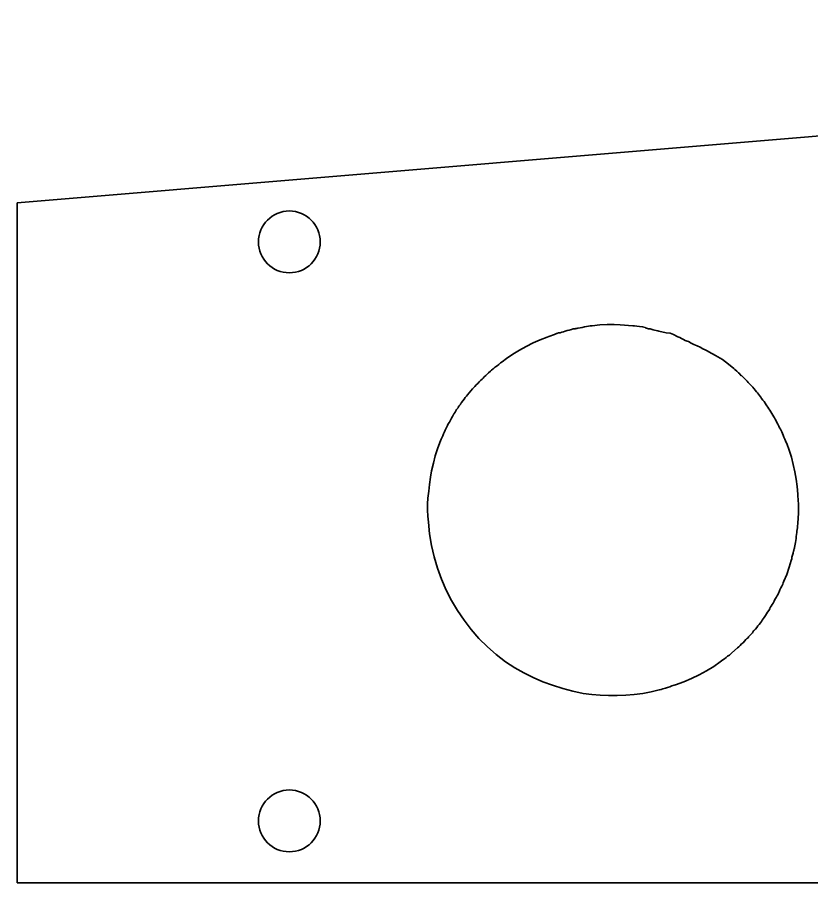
# Model space of a CAD drawing. Header units: centimetres. Extents: x 16 to 194, y -201 to 17.
# Drawn here: x 19.1 to 25.53, y -37.09 to -30.09 of the extents above; entities that cross this region are included whole.
import ezdxf

# ---------------------------------------------------------------- set-up
doc = ezdxf.new("R2010")
doc.units = ezdxf.units.CM
doc.header["$MEASUREMENT"] = 0
doc.layers.add('Layer 1', color=7, linetype='Continuous')

msp = doc.modelspace()

# ---------------------------------------------------------------- linework, layer by layer
at = {"layer": 'Layer 1', "lineweight": 35}
for points in [[(19.10378, -31.59366), (19.10378, -31.59366), (37.10378, -30.09366), (37.10378, -30.09366)], [(19.10378, -37.09367), (19.10378, -37.09367), (19.10378, -31.59366), (19.10378, -31.59366)], [(37.10378, -37.09367), (37.10378, -37.09367), (19.10378, -37.09367), (19.10378, -37.09367)]]:
    msp.add_open_spline(points, degree=3, dxfattribs=at)
for points in [[(21.55409, -31.91027), (21.55409, -31.77219), (21.44215, -31.66027), (21.30406, -31.66027), (21.16597, -31.66026), (21.05403, -31.77219), (21.05403, -31.91026), (21.05403, -32.04834), (21.16597, -32.16026), (21.30406, -32.16026), (21.44215, -32.16027), (21.55409, -32.04834), (21.55409, -31.91027)], [(21.55409, -36.59367), (21.55409, -36.45559), (21.44215, -36.34367), (21.30406, -36.34367), (21.16597, -36.34366), (21.05403, -36.45559), (21.05403, -36.59366), (21.05403, -36.73174), (21.16597, -36.84366), (21.30406, -36.84366), (21.44215, -36.84367), (21.55409, -36.73174), (21.55409, -36.59367)]]:
    msp.add_open_spline(points, degree=3, knots=[0, 0, 0, 0, 0.25, 0.25, 0.25, 0.5, 0.5, 0.5, 0.75, 0.75, 0.75, 1, 1, 1, 1], dxfattribs=at)
at = {"layer": 'Layer 1', "color": 250, "lineweight": 35}
msp.add_open_spline([(23.68036, -35.56222), (23.68036, -35.56222), (23.75042, -35.57222), (23.75042, -35.57222), (23.75042, -35.57222), (23.81797, -35.57722), (23.81797, -35.57722), (23.81797, -35.57722), (23.88554, -35.57972), (23.88554, -35.57972), (23.88554, -35.57972), (23.9556, -35.57972), (23.9556, -35.57972), (23.9556, -35.57972), (24.02565, -35.57722), (24.02565, -35.57722), (24.02565, -35.57722), (24.0932, -35.57222), (24.0932, -35.57222), (24.0932, -35.57222), (24.16327, -35.56222), (24.16327, -35.56222), (24.16327, -35.56222), (24.23083, -35.54973), (24.23083, -35.54973), (24.23083, -35.54973), (24.29587, -35.53472), (24.29587, -35.53472), (24.29587, -35.53472), (24.31089, -35.52973), (24.31089, -35.52973), (24.31089, -35.52973), (24.3259, -35.52472), (24.3259, -35.52472), (24.3259, -35.52472), (24.34592, -35.51972), (24.34592, -35.51972), (24.34592, -35.51972), (24.36343, -35.51472), (24.36343, -35.51472), (24.36343, -35.51472), (24.38094, -35.50972), (24.38094, -35.50972), (24.38094, -35.50972), (24.39846, -35.50222), (24.39846, -35.50222), (24.39846, -35.50222), (24.41597, -35.49722), (24.41597, -35.49722), (24.41597, -35.49722), (24.42848, -35.49222), (24.42848, -35.49222), (24.42848, -35.49222), (24.49355, -35.46972), (24.49355, -35.46972), (24.49355, -35.46972), (24.5561, -35.44222), (24.5561, -35.44222), (24.5561, -35.44222), (24.61864, -35.41222), (24.61864, -35.41222), (24.61864, -35.41222), (24.67869, -35.37972), (24.67869, -35.37972), (24.67869, -35.37972), (24.73624, -35.34472), (24.73624, -35.34472), (24.73624, -35.34472), (24.78879, -35.30722), (24.78879, -35.30722), (24.78879, -35.30722), (24.7988, -35.29972), (24.7988, -35.29972), (24.7988, -35.29972), (24.81131, -35.29223), (24.81131, -35.29223), (24.81131, -35.29223), (24.82382, -35.28222), (24.82382, -35.28222), (24.82382, -35.28222), (24.83634, -35.27223), (24.83634, -35.27223), (24.83634, -35.27223), (24.84885, -35.26222), (24.84885, -35.26222), (24.84885, -35.26222), (24.86386, -35.25223), (24.86386, -35.25223), (24.86386, -35.25223), (24.87387, -35.24222), (24.87387, -35.24222), (24.87387, -35.24222), (24.88388, -35.23472), (24.88388, -35.23472), (24.88388, -35.23472), (24.9289, -35.19472), (24.9289, -35.19472), (24.9289, -35.19472), (24.93891, -35.18472), (24.93891, -35.18472), (24.93891, -35.18472), (24.94892, -35.17472), (24.94892, -35.17472), (24.94892, -35.17472), (24.96143, -35.16222), (24.96143, -35.16222), (24.96143, -35.16222), (24.97394, -35.15222), (24.97394, -35.15222), (24.97394, -35.15222), (24.98645, -35.13972), (24.98645, -35.13972), (24.98645, -35.13972), (24.99646, -35.12722), (24.99646, -35.12722), (24.99646, -35.12722), (24.99896, -35.12472), (24.99896, -35.12472), (24.99896, -35.12472), (25.00146, -35.12222), (25.00146, -35.12222), (25.00146, -35.12222), (25.00397, -35.11972), (25.00397, -35.11972), (25.00397, -35.11972), (25.00647, -35.11722), (25.00647, -35.11722), (25.00647, -35.11722), (25.00897, -35.11472), (25.00897, -35.11472), (25.00897, -35.11472), (25.01397, -35.11222), (25.01397, -35.11222), (25.01397, -35.11222), (25.01648, -35.10722), (25.01648, -35.10722), (25.01648, -35.10722), (25.01648, -35.10472), (25.01648, -35.10472), (25.01648, -35.10472), (25.02899, -35.09472), (25.02899, -35.09472), (25.02899, -35.09472), (25.03149, -35.09222), (25.03149, -35.09222), (25.03149, -35.09222), (25.0465, -35.07473), (25.0465, -35.07473), (25.0465, -35.07473), (25.049, -35.07222), (25.049, -35.07222), (25.049, -35.07222), (25.05151, -35.06722), (25.05151, -35.06722), (25.05151, -35.06722), (25.05401, -35.06472), (25.05401, -35.06472), (25.05401, -35.06472), (25.05651, -35.06222), (25.05651, -35.06222), (25.05651, -35.06222), (25.05901, -35.05722), (25.05901, -35.05722), (25.05901, -35.05722), (25.06151, -35.05473), (25.06151, -35.05473), (25.06151, -35.05473), (25.06402, -35.05222), (25.06402, -35.05222), (25.06402, -35.05222), (25.06652, -35.04972), (25.06652, -35.04972), (25.06652, -35.04972), (25.07402, -35.04222), (25.07402, -35.04222), (25.07402, -35.04222), (25.08403, -35.02972), (25.08403, -35.02972), (25.08403, -35.02972), (25.09404, -35.01722), (25.09404, -35.01722), (25.09404, -35.01722), (25.10405, -35.00472), (25.10405, -35.00472), (25.10405, -35.00472), (25.11407, -34.99222), (25.11407, -34.99222), (25.11407, -34.99222), (25.12157, -34.97972), (25.12157, -34.97972), (25.12157, -34.97972), (25.12908, -34.96972), (25.12908, -34.96972), (25.12908, -34.96972), (25.13659, -34.95972), (25.13659, -34.95972), (25.13659, -34.95972), (25.14409, -34.94722), (25.14409, -34.94722), (25.14409, -34.94722), (25.1541, -34.93222), (25.1541, -34.93222), (25.1541, -34.93222), (25.16411, -34.91972), (25.16411, -34.91972), (25.16411, -34.91972), (25.17162, -34.90472), (25.17162, -34.90472), (25.17162, -34.90472), (25.18162, -34.89222), (25.18162, -34.89222), (25.18162, -34.89222), (25.18913, -34.87972), (25.18913, -34.87972), (25.18913, -34.87972), (25.19413, -34.86722), (25.19413, -34.86722), (25.19413, -34.86722), (25.20164, -34.85722), (25.20164, -34.85722), (25.20164, -34.85722), (25.20915, -34.84472), (25.20915, -34.84472), (25.20915, -34.84472), (25.21665, -34.83222), (25.21665, -34.83222), (25.21665, -34.83222), (25.22416, -34.81722), (25.22416, -34.81722), (25.22416, -34.81722), (25.23167, -34.80222), (25.23167, -34.80222), (25.23167, -34.80222), (25.24167, -34.78722), (25.24167, -34.78722), (25.24167, -34.78722), (25.24667, -34.77472), (25.24667, -34.77472), (25.24667, -34.77472), (25.25417, -34.76472), (25.25417, -34.76472), (25.25417, -34.76472), (25.25918, -34.75222), (25.25918, -34.75222), (25.25918, -34.75222), (25.26669, -34.73972), (25.26669, -34.73972), (25.26669, -34.73972), (25.27169, -34.72472), (25.27169, -34.72472), (25.27169, -34.72472), (25.2792, -34.70972), (25.2792, -34.70972), (25.2792, -34.70972), (25.2867, -34.69472), (25.2867, -34.69472), (25.2867, -34.69472), (25.29421, -34.67972), (25.29421, -34.67972), (25.29421, -34.67972), (25.29921, -34.66722), (25.29921, -34.66722), (25.29921, -34.66722), (25.30422, -34.65472), (25.30422, -34.65472), (25.30422, -34.65472), (25.32674, -34.59972), (25.32674, -34.59972), (25.32674, -34.59972), (25.34675, -34.54222), (25.34675, -34.54222), (25.34675, -34.54222), (25.36177, -34.48722), (25.36177, -34.48722), (25.36177, -34.48722), (25.36677, -34.47472), (25.36677, -34.47472), (25.36677, -34.47472), (25.36927, -34.45972), (25.36927, -34.45972), (25.36927, -34.45972), (25.37428, -34.44472), (25.37428, -34.44472), (25.37428, -34.44472), (25.37928, -34.42722), (25.37928, -34.42722), (25.37928, -34.42722), (25.38178, -34.40972), (25.38178, -34.40972), (25.38178, -34.40972), (25.38428, -34.40722), (25.38428, -34.40722), (25.38428, -34.40722), (25.38428, -34.40472), (25.38428, -34.40472), (25.38428, -34.40472), (25.38428, -34.39973), (25.38428, -34.39973), (25.38428, -34.39973), (25.38679, -34.39472), (25.38679, -34.39472), (25.38679, -34.39472), (25.38679, -34.39222), (25.38679, -34.39222), (25.38679, -34.39222), (25.38929, -34.38722), (25.38929, -34.38722), (25.38929, -34.38722), (25.38929, -34.38472), (25.38929, -34.38472), (25.38929, -34.38472), (25.38929, -34.37973), (25.38929, -34.37973), (25.38929, -34.37973), (25.38929, -34.37722), (25.38929, -34.37722), (25.38929, -34.37722), (25.39179, -34.37472), (25.39179, -34.37472), (25.39179, -34.37472), (25.39179, -34.37222), (25.39179, -34.37222), (25.39179, -34.37222), (25.39179, -34.36722), (25.39179, -34.36722), (25.39179, -34.36722), (25.39179, -34.36472), (25.39179, -34.36472), (25.39179, -34.36472), (25.39429, -34.35973), (25.39429, -34.35973), (25.39429, -34.35973), (25.39429, -34.35722), (25.39429, -34.35722), (25.39429, -34.35722), (25.39429, -34.35472), (25.39429, -34.35472), (25.39429, -34.35472), (25.39679, -34.34222), (25.39679, -34.34222), (25.39679, -34.34222), (25.3993, -34.32472), (25.3993, -34.32472), (25.3993, -34.32472), (25.4018, -34.30972), (25.4018, -34.30972), (25.4018, -34.30972), (25.4043, -34.29222), (25.4043, -34.29222), (25.4043, -34.29222), (25.4068, -34.27722), (25.4068, -34.27722), (25.4068, -34.27722), (25.4093, -34.26222), (25.4093, -34.26222), (25.4093, -34.26222), (25.4093, -34.24972), (25.4093, -34.24972), (25.4093, -34.24972), (25.41181, -34.23722), (25.41181, -34.23722), (25.41181, -34.23722), (25.41431, -34.22222), (25.41431, -34.22222), (25.41431, -34.22222), (25.41431, -34.20722), (25.41431, -34.20722), (25.41431, -34.20722), (25.41681, -34.18972), (25.41681, -34.18972), (25.41681, -34.18972), (25.41681, -34.17222), (25.41681, -34.17222), (25.41681, -34.17222), (25.41931, -34.15722), (25.41931, -34.15722), (25.41931, -34.15722), (25.41931, -34.14222), (25.41931, -34.14222), (25.41931, -34.14222), (25.41931, -34.12972), (25.41931, -34.12972), (25.41931, -34.12972), (25.41931, -34.12722), (25.41931, -34.12722), (25.41931, -34.12722), (25.42182, -34.12472), (25.42182, -34.12472), (25.42182, -34.12472), (25.42182, -34.11972), (25.42182, -34.11972), (25.42182, -34.11972), (25.42182, -34.11722), (25.42182, -34.11722), (25.42182, -34.11722), (25.42182, -34.11222), (25.42182, -34.11222), (25.42182, -34.11222), (25.42182, -34.10972), (25.42182, -34.10972), (25.42182, -34.10972), (25.42182, -34.10722), (25.42182, -34.10722), (25.42182, -34.10722), (25.42182, -34.10223), (25.42182, -34.10223), (25.42182, -34.10223), (25.42182, -34.08722), (25.42182, -34.08722), (25.42182, -34.08722), (25.42182, -34.06972), (25.42182, -34.06972), (25.42182, -34.06972), (25.42182, -34.05472), (25.42182, -34.05472), (25.42182, -34.05472), (25.42182, -34.03722), (25.42182, -34.03722), (25.42182, -34.03722), (25.42182, -34.02223), (25.42182, -34.02223), (25.42182, -34.02223), (25.41931, -34.00972), (25.41931, -34.00972), (25.41931, -34.00972), (25.41681, -33.94972), (25.41681, -33.94972), (25.41681, -33.94972), (25.41181, -33.88972), (25.41181, -33.88972), (25.41181, -33.88972), (25.4043, -33.82972), (25.4043, -33.82972), (25.4043, -33.82972), (25.39179, -33.76972), (25.39179, -33.76972), (25.39179, -33.76972), (25.37928, -33.70972), (25.37928, -33.70972), (25.37928, -33.70972), (25.36427, -33.65222), (25.36427, -33.65222), (25.36427, -33.65222), (25.34675, -33.59472), (25.34675, -33.59472), (25.34675, -33.59472), (25.32674, -33.54222), (25.32674, -33.54222), (25.32674, -33.54222), (25.32173, -33.53222), (25.32173, -33.53222), (25.32173, -33.53222), (25.31673, -33.51972), (25.31673, -33.51972), (25.31673, -33.51972), (25.31172, -33.50472), (25.31172, -33.50472), (25.31172, -33.50472), (25.30422, -33.48972), (25.30422, -33.48972), (25.30422, -33.48972), (25.29921, -33.47472), (25.29921, -33.47472), (25.29921, -33.47472), (25.29171, -33.45972), (25.29171, -33.45972), (25.29171, -33.45972), (25.2867, -33.44723), (25.2867, -33.44723), (25.2867, -33.44723), (25.2817, -33.43722), (25.2817, -33.43722), (25.2817, -33.43722), (25.27669, -33.42472), (25.27669, -33.42472), (25.27669, -33.42472), (25.26919, -33.41472), (25.26919, -33.41472), (25.26919, -33.41472), (25.26168, -33.39972), (25.26168, -33.39972), (25.26168, -33.39972), (25.25417, -33.38472), (25.25417, -33.38472), (25.25417, -33.38472), (25.24667, -33.37222), (25.24667, -33.37222), (25.24667, -33.37222), (25.24167, -33.35722), (25.24167, -33.35722), (25.24167, -33.35722), (25.23417, -33.34472), (25.23417, -33.34472), (25.23417, -33.34472), (25.22916, -33.33472), (25.22916, -33.33472), (25.22916, -33.33472), (25.22166, -33.32472), (25.22166, -33.32472), (25.22166, -33.32472), (25.21415, -33.31222), (25.21415, -33.31222), (25.21415, -33.31222), (25.20665, -33.29972), (25.20665, -33.29972), (25.20665, -33.29972), (25.19914, -33.28472), (25.19914, -33.28472), (25.19914, -33.28472), (25.18913, -33.27222), (25.18913, -33.27222), (25.18913, -33.27222), (25.18162, -33.25972), (25.18162, -33.25972), (25.18162, -33.25972), (25.17412, -33.24722), (25.17412, -33.24722), (25.17412, -33.24722), (25.16661, -33.23722), (25.16661, -33.23722), (25.16661, -33.23722), (25.16161, -33.22722), (25.16161, -33.22722), (25.16161, -33.22722), (25.1516, -33.21472), (25.1516, -33.21472), (25.1516, -33.21472), (25.14409, -33.20222), (25.14409, -33.20222), (25.14409, -33.20222), (25.13408, -33.18972), (25.13408, -33.18972), (25.13408, -33.18972), (25.12408, -33.17722), (25.12408, -33.17722), (25.12408, -33.17722), (25.11657, -33.16722), (25.11657, -33.16722), (25.11657, -33.16722), (25.11407, -33.16472), (25.11407, -33.16472), (25.11407, -33.16472), (25.10655, -33.15222), (25.10655, -33.15222), (25.10655, -33.15222), (25.09905, -33.14222), (25.09905, -33.14222), (25.09905, -33.14222), (25.09154, -33.13222), (25.09154, -33.13222), (25.09154, -33.13222), (25.08153, -33.12222), (25.08153, -33.12222), (25.08153, -33.12222), (25.07152, -33.10972), (25.07152, -33.10972), (25.07152, -33.10972), (25.06402, -33.09972), (25.06402, -33.09972), (25.06402, -33.09972), (25.06151, -33.09722), (25.06151, -33.09722), (25.06151, -33.09722), (25.05151, -33.08472), (25.05151, -33.08472), (25.05151, -33.08472), (25.0415, -33.07472), (25.0415, -33.07472), (25.0415, -33.07472), (25.03149, -33.06472), (25.03149, -33.06472), (25.03149, -33.06472), (25.02398, -33.05472), (25.02398, -33.05472), (25.02398, -33.05472), (25.01397, -33.04722), (25.01397, -33.04722), (25.01397, -33.04722), (25.00647, -33.03722), (25.00647, -33.03722), (25.00647, -33.03722), (24.99396, -33.02472), (24.99396, -33.02472), (24.99396, -33.02472), (24.98395, -33.01472), (24.98395, -33.01472), (24.98395, -33.01472), (24.97144, -33.00222), (24.97144, -33.00222), (24.97144, -33.00222), (24.96894, -32.99972), (24.96894, -32.99972), (24.96894, -32.99972), (24.96643, -32.99722), (24.96643, -32.99722), (24.96643, -32.99722), (24.96393, -32.99472), (24.96393, -32.99472), (24.96393, -32.99472), (24.96143, -32.99222), (24.96143, -32.99222), (24.96143, -32.99222), (24.95893, -32.98972), (24.95893, -32.98972), (24.95893, -32.98972), (24.95392, -32.98722), (24.95392, -32.98722), (24.95392, -32.98722), (24.95142, -32.98472), (24.95142, -32.98472), (24.95142, -32.98472), (24.94892, -32.98222), (24.94892, -32.98222), (24.94892, -32.98222), (24.94141, -32.97222), (24.94141, -32.97222), (24.94141, -32.97222), (24.93891, -32.97222), (24.93891, -32.97222), (24.93891, -32.97222), (24.93891, -32.96972), (24.93891, -32.96972), (24.93891, -32.96972), (24.93641, -32.96972), (24.93641, -32.96972), (24.93641, -32.96972), (24.93391, -32.96722), (24.93391, -32.96722), (24.93391, -32.96722), (24.9314, -32.96472), (24.9314, -32.96472), (24.9314, -32.96472), (24.9289, -32.96222), (24.9289, -32.96222), (24.9289, -32.96222), (24.9264, -32.95972), (24.9264, -32.95972), (24.9264, -32.95972), (24.92391, -32.95722), (24.92391, -32.95722), (24.92391, -32.95722), (24.90639, -32.94222), (24.90639, -32.94222), (24.90639, -32.94222), (24.89889, -32.93472), (24.89889, -32.93472), (24.89889, -32.93472), (24.85635, -32.89972), (24.85635, -32.89972), (24.85635, -32.89972), (24.80631, -32.86222), (24.80631, -32.86222), (24.80631, -32.86222), (24.75125, -32.82972), (24.75125, -32.82972), (24.75125, -32.82972), (24.69621, -32.79972), (24.69621, -32.79972), (24.69621, -32.79972), (24.6837, -32.79222), (24.6837, -32.79222), (24.6837, -32.79222), (24.66618, -32.78472), (24.66618, -32.78472), (24.66618, -32.78472), (24.64867, -32.77472), (24.64867, -32.77472), (24.64867, -32.77472), (24.62615, -32.76222), (24.62615, -32.76222), (24.62615, -32.76222), (24.60114, -32.75222), (24.60114, -32.75222), (24.60114, -32.75222), (24.57612, -32.73972), (24.57612, -32.73972), (24.57612, -32.73972), (24.5536, -32.72972), (24.5536, -32.72972), (24.5536, -32.72972), (24.53108, -32.71722), (24.53108, -32.71722), (24.53108, -32.71722), (24.52107, -32.71222), (24.52107, -32.71222), (24.52107, -32.71222), (24.50606, -32.70722), (24.50606, -32.70722), (24.50606, -32.70722), (24.49105, -32.69972), (24.49105, -32.69972), (24.49105, -32.69972), (24.47603, -32.69222), (24.47603, -32.69222), (24.47603, -32.69222), (24.46101, -32.68472), (24.46101, -32.68472), (24.46101, -32.68472), (24.446, -32.67722), (24.446, -32.67722), (24.446, -32.67722), (24.43099, -32.66972), (24.43099, -32.66972), (24.43099, -32.66972), (24.42098, -32.66472), (24.42098, -32.66472), (24.42098, -32.66472), (24.41097, -32.65972), (24.41097, -32.65972), (24.41097, -32.65972), (24.38345, -32.64972), (24.38345, -32.64972), (24.38345, -32.64972), (24.35092, -32.64472), (24.35092, -32.64472), (24.35092, -32.64472), (24.29337, -32.63222), (24.29337, -32.63222), (24.29337, -32.63222), (24.28337, -32.62972), (24.28337, -32.62972), (24.28337, -32.62972), (24.27086, -32.62722), (24.27086, -32.62722), (24.27086, -32.62722), (24.25835, -32.62472), (24.25835, -32.62472), (24.25835, -32.62472), (24.24584, -32.62222), (24.24584, -32.62222), (24.24584, -32.62222), (24.22332, -32.61472), (24.22332, -32.61472), (24.22332, -32.61472), (24.20831, -32.61222), (24.20831, -32.61222), (24.20831, -32.61222), (24.18329, -32.60472), (24.18329, -32.60472), (24.18329, -32.60472), (24.18079, -32.60222), (24.18079, -32.60222), (24.18079, -32.60222), (24.16077, -32.59722), (24.16077, -32.59722), (24.16077, -32.59722), (24.13574, -32.59472), (24.13574, -32.59472), (24.13574, -32.59472), (24.11572, -32.59222), (24.11572, -32.59222), (24.11572, -32.59222), (24.09571, -32.58972), (24.09571, -32.58972), (24.09571, -32.58972), (24.0832, -32.58972), (24.0832, -32.58972), (24.0832, -32.58972), (23.98061, -32.58222), (23.98061, -32.58222), (23.98061, -32.58222), (23.93058, -32.57972), (23.93058, -32.57972), (23.93058, -32.57972), (23.87553, -32.57972), (23.87553, -32.57972), (23.87553, -32.57972), (23.81547, -32.58222), (23.81547, -32.58222), (23.81547, -32.58222), (23.75292, -32.58972), (23.75292, -32.58972), (23.75292, -32.58972), (23.73791, -32.58972), (23.73791, -32.58972), (23.73791, -32.58972), (23.72289, -32.59222), (23.72289, -32.59222), (23.72289, -32.59222), (23.70788, -32.59472), (23.70788, -32.59472), (23.70788, -32.59472), (23.69037, -32.59722), (23.69037, -32.59722), (23.69037, -32.59722), (23.67285, -32.60222), (23.67285, -32.60222), (23.67285, -32.60222), (23.65534, -32.60472), (23.65534, -32.60472), (23.65534, -32.60472), (23.64033, -32.60722), (23.64033, -32.60722), (23.64033, -32.60722), (23.63783, -32.60722), (23.63783, -32.60722), (23.63783, -32.60722), (23.63533, -32.60722), (23.63533, -32.60722), (23.63533, -32.60722), (23.63283, -32.60972), (23.63283, -32.60972), (23.63283, -32.60972), (23.62782, -32.60972), (23.62782, -32.60972), (23.62782, -32.60972), (23.62532, -32.60972), (23.62532, -32.60972), (23.62532, -32.60972), (23.62032, -32.60972), (23.62032, -32.60972), (23.62032, -32.60972), (23.61782, -32.61222), (23.61782, -32.61222), (23.61782, -32.61222), (23.61531, -32.61222), (23.61531, -32.61222), (23.61531, -32.61222), (23.6003, -32.61472), (23.6003, -32.61472), (23.6003, -32.61472), (23.58529, -32.61972), (23.58529, -32.61972), (23.58529, -32.61972), (23.56777, -32.62472), (23.56777, -32.62472), (23.56777, -32.62472), (23.55026, -32.62722), (23.55026, -32.62722), (23.55026, -32.62722), (23.53525, -32.63222), (23.53525, -32.63222), (23.53525, -32.63222), (23.52023, -32.63722), (23.52023, -32.63722), (23.52023, -32.63722), (23.50771, -32.63972), (23.50771, -32.63972), (23.50771, -32.63972), (23.4952, -32.64472), (23.4952, -32.64472), (23.4952, -32.64472), (23.48019, -32.64722), (23.48019, -32.64722), (23.48019, -32.64722), (23.46768, -32.65222), (23.46768, -32.65222), (23.46768, -32.65222), (23.46518, -32.65222), (23.46518, -32.65222), (23.46518, -32.65222), (23.44766, -32.65972), (23.44766, -32.65972), (23.44766, -32.65972), (23.43265, -32.66472), (23.43265, -32.66472), (23.43265, -32.66472), (23.41764, -32.66972), (23.41764, -32.66972), (23.41764, -32.66972), (23.40263, -32.67472), (23.40263, -32.67472), (23.40263, -32.67472), (23.39012, -32.67972), (23.39012, -32.67972), (23.39012, -32.67972), (23.33257, -32.70222), (23.33257, -32.70222), (23.33257, -32.70222), (23.27503, -32.72722), (23.27503, -32.72722), (23.27503, -32.72722), (23.21997, -32.75722), (23.21997, -32.75722), (23.21997, -32.75722), (23.16493, -32.78722), (23.16493, -32.78722), (23.16493, -32.78722), (23.11238, -32.81972), (23.11238, -32.81972), (23.11238, -32.81972), (23.05984, -32.85472), (23.05984, -32.85472), (23.05984, -32.85472), (23.04983, -32.86222), (23.04983, -32.86222), (23.04983, -32.86222), (23.03732, -32.87222), (23.03732, -32.87222), (23.03732, -32.87222), (23.02481, -32.87972), (23.02481, -32.87972), (23.02481, -32.87972), (23.0123, -32.88972), (23.0123, -32.88972), (23.0123, -32.88972), (22.9973, -32.90222), (22.9973, -32.90222), (22.9973, -32.90222), (22.98479, -32.91222), (22.98479, -32.91222), (22.98479, -32.91222), (22.97228, -32.91972), (22.97228, -32.91972), (22.97228, -32.91972), (22.96977, -32.92222), (22.96977, -32.92222), (22.96977, -32.92222), (22.96727, -32.92472), (22.96727, -32.92472), (22.96727, -32.92472), (22.96477, -32.92722), (22.96477, -32.92722), (22.96477, -32.92722), (22.96226, -32.92972), (22.96226, -32.92972), (22.96226, -32.92972), (22.95976, -32.92972), (22.95976, -32.92972), (22.95976, -32.92972), (22.95725, -32.93222), (22.95725, -32.93222), (22.95725, -32.93222), (22.95475, -32.93472), (22.95475, -32.93472), (22.95475, -32.93472), (22.95225, -32.93722), (22.95225, -32.93722), (22.95225, -32.93722), (22.93974, -32.94722), (22.93974, -32.94722), (22.93974, -32.94722), (22.92973, -32.95722), (22.92973, -32.95722), (22.92973, -32.95722), (22.91472, -32.96972), (22.91472, -32.96972), (22.91472, -32.96972), (22.90221, -32.98222), (22.90221, -32.98222), (22.90221, -32.98222), (22.8922, -32.99222), (22.8922, -32.99222), (22.8922, -32.99222), (22.87969, -33.00222), (22.87969, -33.00222), (22.87969, -33.00222), (22.87218, -33.01222), (22.87218, -33.01222), (22.87218, -33.01222), (22.86217, -33.01972), (22.86217, -33.01972), (22.86217, -33.01972), (22.84966, -33.03222), (22.84966, -33.03222), (22.84966, -33.03222), (22.83965, -33.04222), (22.83965, -33.04222), (22.83965, -33.04222), (22.82714, -33.05472), (22.82714, -33.05472), (22.82714, -33.05472), (22.81463, -33.06722), (22.81463, -33.06722), (22.81463, -33.06722), (22.80463, -33.07972), (22.80463, -33.07972), (22.80463, -33.07972), (22.79462, -33.08972), (22.79462, -33.08972), (22.79462, -33.08972), (22.78461, -33.09972), (22.78461, -33.09972), (22.78461, -33.09972), (22.74459, -33.14722), (22.74459, -33.14722), (22.74459, -33.14722), (22.73707, -33.15722), (22.73707, -33.15722), (22.73707, -33.15722), (22.72706, -33.16972), (22.72706, -33.16972), (22.72706, -33.16972), (22.71705, -33.18222), (22.71705, -33.18222), (22.71705, -33.18222), (22.70704, -33.19722), (22.70704, -33.19722), (22.70704, -33.19722), (22.69704, -33.20972), (22.69704, -33.20972), (22.69704, -33.20972), (22.69454, -33.21472), (22.69454, -33.21472), (22.69454, -33.21472), (22.69203, -33.21722), (22.69203, -33.21722), (22.69203, -33.21722), (22.68954, -33.21972), (22.68954, -33.21972), (22.68954, -33.21972), (22.68703, -33.22472), (22.68703, -33.22472), (22.68703, -33.22472), (22.68454, -33.22722), (22.68454, -33.22722), (22.68454, -33.22722), (22.68202, -33.23222), (22.68202, -33.23222), (22.68202, -33.23222), (22.67953, -33.23472), (22.67953, -33.23472), (22.67953, -33.23472), (22.67702, -33.23722), (22.67702, -33.23722), (22.67702, -33.23722), (22.66952, -33.24722), (22.66952, -33.24722), (22.66952, -33.24722), (22.66952, -33.25222), (22.66952, -33.25222), (22.66952, -33.25222), (22.657, -33.26722), (22.657, -33.26722), (22.657, -33.26722), (22.64449, -33.28722), (22.64449, -33.28722), (22.64449, -33.28722), (22.63699, -33.29972), (22.63699, -33.29972), (22.63699, -33.29972), (22.63448, -33.30222), (22.63448, -33.30222), (22.63448, -33.30222), (22.63448, -33.30472), (22.63448, -33.30472), (22.63448, -33.30472), (22.63198, -33.30723), (22.63198, -33.30723), (22.63198, -33.30723), (22.62948, -33.30972), (22.62948, -33.30972), (22.62948, -33.30972), (22.62948, -33.31222), (22.62948, -33.31222), (22.62948, -33.31222), (22.62698, -33.31722), (22.62698, -33.31722), (22.62698, -33.31722), (22.62447, -33.31972), (22.62447, -33.31972), (22.62447, -33.31972), (22.62447, -33.32222), (22.62447, -33.32222), (22.62447, -33.32222), (22.61447, -33.33722), (22.61447, -33.33722), (22.61447, -33.33722), (22.60696, -33.35222), (22.60696, -33.35222), (22.60696, -33.35222), (22.59945, -33.36723), (22.59945, -33.36723), (22.59945, -33.36723), (22.58945, -33.38222), (22.58945, -33.38222), (22.58945, -33.38222), (22.58444, -33.39472), (22.58444, -33.39472), (22.58444, -33.39472), (22.57694, -33.40723), (22.57694, -33.40723), (22.57694, -33.40723), (22.57193, -33.41722), (22.57193, -33.41722), (22.57193, -33.41722), (22.56442, -33.43222), (22.56442, -33.43222), (22.56442, -33.43222), (22.55942, -33.44723), (22.55942, -33.44723), (22.55942, -33.44723), (22.55191, -33.46222), (22.55191, -33.46222), (22.55191, -33.46222), (22.54441, -33.47972), (22.54441, -33.47972), (22.54441, -33.47972), (22.5369, -33.49472), (22.5369, -33.49472), (22.5369, -33.49472), (22.5319, -33.50722), (22.5319, -33.50722), (22.5319, -33.50722), (22.52689, -33.51972), (22.52689, -33.51972), (22.52689, -33.51972), (22.50437, -33.57722), (22.50437, -33.57722), (22.50437, -33.57722), (22.48436, -33.63972), (22.48436, -33.63972), (22.48436, -33.63972), (22.46935, -33.69972), (22.46935, -33.69972), (22.46935, -33.69972), (22.45433, -33.76222), (22.45433, -33.76222), (22.45433, -33.76222), (22.44683, -33.81472), (22.44683, -33.81472), (22.44683, -33.81472), (22.43683, -33.87222), (22.43683, -33.87222), (22.43683, -33.87222), (22.43182, -33.92722), (22.43182, -33.92722), (22.43182, -33.92722), (22.42431, -33.98223), (22.42431, -33.98223), (22.42431, -33.98223), (22.42182, -34.02972), (22.42182, -34.02972), (22.42182, -34.02972), (22.42182, -34.07972), (22.42182, -34.07972), (22.42182, -34.07972), (22.42431, -34.12972), (22.42431, -34.12972), (22.42431, -34.12972), (22.42931, -34.17722), (22.42931, -34.17722), (22.42931, -34.17722), (22.43683, -34.27222), (22.43683, -34.27222), (22.43683, -34.27222), (22.45433, -34.36722), (22.45433, -34.36722), (22.45433, -34.36722), (22.47435, -34.45722), (22.47435, -34.45722), (22.47435, -34.45722), (22.50187, -34.54972), (22.50187, -34.54972), (22.50187, -34.54972), (22.5344, -34.63723), (22.5344, -34.63723), (22.5344, -34.63723), (22.57193, -34.72722), (22.57193, -34.72722), (22.57193, -34.72722), (22.61447, -34.80972), (22.61447, -34.80972), (22.61447, -34.80972), (22.66452, -34.89222), (22.66452, -34.89222), (22.66452, -34.89222), (22.71705, -34.96972), (22.71705, -34.96972), (22.71705, -34.96972), (22.7746, -35.04472), (22.7746, -35.04472), (22.7746, -35.04472), (22.83715, -35.11722), (22.83715, -35.11722), (22.83715, -35.11722), (22.90721, -35.18472), (22.90721, -35.18472), (22.90721, -35.18472), (22.97728, -35.24722), (22.97728, -35.24722), (22.97728, -35.24722), (23.05233, -35.30722), (23.05233, -35.30722), (23.05233, -35.30722), (23.1274, -35.35472), (23.1274, -35.35472), (23.1274, -35.35472), (23.19996, -35.39722), (23.19996, -35.39722), (23.19996, -35.39722), (23.27503, -35.43472), (23.27503, -35.43472), (23.27503, -35.43472), (23.35509, -35.46972), (23.35509, -35.46972), (23.35509, -35.46972), (23.43265, -35.49722), (23.43265, -35.49722), (23.43265, -35.49722), (23.51522, -35.52222), (23.51522, -35.52222), (23.51522, -35.52222), (23.5978, -35.54472), (23.5978, -35.54472), (23.5978, -35.54472), (23.68036, -35.56222), (23.68036, -35.56222)], degree=3, knots=[0, 0, 0, 0, 0.0025063, 0.0025063, 0.0025063, 0.0050125, 0.0050125, 0.0050125, 0.0075188, 0.0075188, 0.0075188, 0.0100251, 0.0100251, 0.0100251, 0.0125313, 0.0125313, 0.0125313, 0.0150376, 0.0150376, 0.0150376, 0.0175439, 0.0175439, 0.0175439, 0.0200501, 0.0200501, 0.0200501, 0.0225564, 0.0225564, 0.0225564, 0.0250627, 0.0250627, 0.0250627, 0.0275689, 0.0275689, 0.0275689, 0.0300752, 0.0300752, 0.0300752, 0.0325815, 0.0325815, 0.0325815, 0.0350877, 0.0350877, 0.0350877, 0.037594, 0.037594, 0.037594, 0.0401003, 0.0401003, 0.0401003, 0.0426065, 0.0426065, 0.0426065, 0.0451128, 0.0451128, 0.0451128, 0.047619, 0.047619, 0.047619, 0.0501253, 0.0501253, 0.0501253, 0.0526316, 0.0526316, 0.0526316, 0.0551378, 0.0551378, 0.0551378, 0.0576441, 0.0576441, 0.0576441, 0.0601504, 0.0601504, 0.0601504, 0.0626566, 0.0626566, 0.0626566, 0.0651629, 0.0651629, 0.0651629, 0.0676692, 0.0676692, 0.0676692, 0.0701754, 0.0701754, 0.0701754, 0.0726817, 0.0726817, 0.0726817, 0.075188, 0.075188, 0.075188, 0.0776942, 0.0776942, 0.0776942, 0.0802005, 0.0802005, 0.0802005, 0.0827068, 0.0827068, 0.0827068, 0.085213, 0.085213, 0.085213, 0.0877193, 0.0877193, 0.0877193, 0.0902256, 0.0902256, 0.0902256, 0.0927318, 0.0927318, 0.0927318, 0.0952381, 0.0952381, 0.0952381, 0.0977444, 0.0977444, 0.0977444, 0.1002506, 0.1002506, 0.1002506, 0.1027569, 0.1027569, 0.1027569, 0.1052632, 0.1052632, 0.1052632, 0.1077694, 0.1077694, 0.1077694, 0.1102757, 0.1102757, 0.1102757, 0.112782, 0.112782, 0.112782, 0.1152882, 0.1152882, 0.1152882, 0.1177945, 0.1177945, 0.1177945, 0.1203008, 0.1203008, 0.1203008, 0.122807, 0.122807, 0.122807, 0.1253133, 0.1253133, 0.1253133, 0.1278195, 0.1278195, 0.1278195, 0.1303258, 0.1303258, 0.1303258, 0.1328321, 0.1328321, 0.1328321, 0.1353383, 0.1353383, 0.1353383, 0.1378446, 0.1378446, 0.1378446, 0.1403509, 0.1403509, 0.1403509, 0.1428571, 0.1428571, 0.1428571, 0.1453634, 0.1453634, 0.1453634, 0.1478697, 0.1478697, 0.1478697, 0.1503759, 0.1503759, 0.1503759, 0.1528822, 0.1528822, 0.1528822, 0.1553885, 0.1553885, 0.1553885, 0.1578947, 0.1578947, 0.1578947, 0.160401, 0.160401, 0.160401, 0.1629073, 0.1629073, 0.1629073, 0.1654135, 0.1654135, 0.1654135, 0.1679198, 0.1679198, 0.1679198, 0.1704261, 0.1704261, 0.1704261, 0.1729323, 0.1729323, 0.1729323, 0.1754386, 0.1754386, 0.1754386, 0.1779449, 0.1779449, 0.1779449, 0.1804511, 0.1804511, 0.1804511, 0.1829574, 0.1829574, 0.1829574, 0.1854637, 0.1854637, 0.1854637, 0.1879699, 0.1879699, 0.1879699, 0.1904762, 0.1904762, 0.1904762, 0.1929825, 0.1929825, 0.1929825, 0.1954887, 0.1954887, 0.1954887, 0.197995, 0.197995, 0.197995, 0.2005013, 0.2005013, 0.2005013, 0.2030075, 0.2030075, 0.2030075, 0.2055138, 0.2055138, 0.2055138, 0.2080201, 0.2080201, 0.2080201, 0.2105263, 0.2105263, 0.2105263, 0.2130326, 0.2130326, 0.2130326, 0.2155388, 0.2155388, 0.2155388, 0.2180451, 0.2180451, 0.2180451, 0.2205514, 0.2205514, 0.2205514, 0.2230576, 0.2230576, 0.2230576, 0.2255639, 0.2255639, 0.2255639, 0.2280702, 0.2280702, 0.2280702, 0.2305764, 0.2305764, 0.2305764, 0.2330827, 0.2330827, 0.2330827, 0.235589, 0.235589, 0.235589, 0.2380952, 0.2380952, 0.2380952, 0.2406015, 0.2406015, 0.2406015, 0.2431078, 0.2431078, 0.2431078, 0.245614, 0.245614, 0.245614, 0.2481203, 0.2481203, 0.2481203, 0.2506266, 0.2506266, 0.2506266, 0.2531328, 0.2531328, 0.2531328, 0.2556391, 0.2556391, 0.2556391, 0.2581454, 0.2581454, 0.2581454, 0.2606516, 0.2606516, 0.2606516, 0.2631579, 0.2631579, 0.2631579, 0.2656642, 0.2656642, 0.2656642, 0.2681704, 0.2681704, 0.2681704, 0.2706767, 0.2706767, 0.2706767, 0.273183, 0.273183, 0.273183, 0.2756892, 0.2756892, 0.2756892, 0.2781955, 0.2781955, 0.2781955, 0.2807018, 0.2807018, 0.2807018, 0.283208, 0.283208, 0.283208, 0.2857143, 0.2857143, 0.2857143, 0.2882206, 0.2882206, 0.2882206, 0.2907268, 0.2907268, 0.2907268, 0.2932331, 0.2932331, 0.2932331, 0.2957393, 0.2957393, 0.2957393, 0.2982456, 0.2982456, 0.2982456, 0.3007519, 0.3007519, 0.3007519, 0.3032581, 0.3032581, 0.3032581, 0.3057644, 0.3057644, 0.3057644, 0.3082707, 0.3082707, 0.3082707, 0.3107769, 0.3107769, 0.3107769, 0.3132832, 0.3132832, 0.3132832, 0.3157895, 0.3157895, 0.3157895, 0.3182957, 0.3182957, 0.3182957, 0.320802, 0.320802, 0.320802, 0.3233083, 0.3233083, 0.3233083, 0.3258145, 0.3258145, 0.3258145, 0.3283208, 0.3283208, 0.3283208, 0.3308271, 0.3308271, 0.3308271, 0.3333333, 0.3333333, 0.3333333, 0.3358396, 0.3358396, 0.3358396, 0.3383459, 0.3383459, 0.3383459, 0.3408521, 0.3408521, 0.3408521, 0.3433584, 0.3433584, 0.3433584, 0.3458647, 0.3458647, 0.3458647, 0.3483709, 0.3483709, 0.3483709, 0.3508772, 0.3508772, 0.3508772, 0.3533835, 0.3533835, 0.3533835, 0.3558897, 0.3558897, 0.3558897, 0.358396, 0.358396, 0.358396, 0.3609023, 0.3609023, 0.3609023, 0.3634085, 0.3634085, 0.3634085, 0.3659148, 0.3659148, 0.3659148, 0.3684211, 0.3684211, 0.3684211, 0.3709273, 0.3709273, 0.3709273, 0.3734336, 0.3734336, 0.3734336, 0.3759398, 0.3759398, 0.3759398, 0.3784461, 0.3784461, 0.3784461, 0.3809524, 0.3809524, 0.3809524, 0.3834586, 0.3834586, 0.3834586, 0.3859649, 0.3859649, 0.3859649, 0.3884712, 0.3884712, 0.3884712, 0.3909774, 0.3909774, 0.3909774, 0.3934837, 0.3934837, 0.3934837, 0.39599, 0.39599, 0.39599, 0.3984962, 0.3984962, 0.3984962, 0.4010025, 0.4010025, 0.4010025, 0.4035088, 0.4035088, 0.4035088, 0.406015, 0.406015, 0.406015, 0.4085213, 0.4085213, 0.4085213, 0.4110276, 0.4110276, 0.4110276, 0.4135338, 0.4135338, 0.4135338, 0.4160401, 0.4160401, 0.4160401, 0.4185464, 0.4185464, 0.4185464, 0.4210526, 0.4210526, 0.4210526, 0.4235589, 0.4235589, 0.4235589, 0.4260652, 0.4260652, 0.4260652, 0.4285714, 0.4285714, 0.4285714, 0.4310777, 0.4310777, 0.4310777, 0.433584, 0.433584, 0.433584, 0.4360902, 0.4360902, 0.4360902, 0.4385965, 0.4385965, 0.4385965, 0.4411028, 0.4411028, 0.4411028, 0.443609, 0.443609, 0.443609, 0.4461153, 0.4461153, 0.4461153, 0.4486216, 0.4486216, 0.4486216, 0.4511278, 0.4511278, 0.4511278, 0.4536341, 0.4536341, 0.4536341, 0.4561404, 0.4561404, 0.4561404, 0.4586466, 0.4586466, 0.4586466, 0.4611529, 0.4611529, 0.4611529, 0.4636591, 0.4636591, 0.4636591, 0.4661654, 0.4661654, 0.4661654, 0.4686717, 0.4686717, 0.4686717, 0.4711779, 0.4711779, 0.4711779, 0.4736842, 0.4736842, 0.4736842, 0.4761905, 0.4761905, 0.4761905, 0.4786967, 0.4786967, 0.4786967, 0.481203, 0.481203, 0.481203, 0.4837093, 0.4837093, 0.4837093, 0.4862155, 0.4862155, 0.4862155, 0.4887218, 0.4887218, 0.4887218, 0.4912281, 0.4912281, 0.4912281, 0.4937343, 0.4937343, 0.4937343, 0.4962406, 0.4962406, 0.4962406, 0.4987469, 0.4987469, 0.4987469, 0.5012531, 0.5012531, 0.5012531, 0.5037594, 0.5037594, 0.5037594, 0.5062657, 0.5062657, 0.5062657, 0.5087719, 0.5087719, 0.5087719, 0.5112782, 0.5112782, 0.5112782, 0.5137845, 0.5137845, 0.5137845, 0.5162907, 0.5162907, 0.5162907, 0.518797, 0.518797, 0.518797, 0.5213033, 0.5213033, 0.5213033, 0.5238095, 0.5238095, 0.5238095, 0.5263158, 0.5263158, 0.5263158, 0.5288221, 0.5288221, 0.5288221, 0.5313283, 0.5313283, 0.5313283, 0.5338346, 0.5338346, 0.5338346, 0.5363409, 0.5363409, 0.5363409, 0.5388471, 0.5388471, 0.5388471, 0.5413534, 0.5413534, 0.5413534, 0.5438596, 0.5438596, 0.5438596, 0.5463659, 0.5463659, 0.5463659, 0.5488722, 0.5488722, 0.5488722, 0.5513784, 0.5513784, 0.5513784, 0.5538847, 0.5538847, 0.5538847, 0.556391, 0.556391, 0.556391, 0.5588972, 0.5588972, 0.5588972, 0.5614035, 0.5614035, 0.5614035, 0.5639098, 0.5639098, 0.5639098, 0.566416, 0.566416, 0.566416, 0.5689223, 0.5689223, 0.5689223, 0.5714286, 0.5714286, 0.5714286, 0.5739348, 0.5739348, 0.5739348, 0.5764411, 0.5764411, 0.5764411, 0.5789474, 0.5789474, 0.5789474, 0.5814536, 0.5814536, 0.5814536, 0.5839599, 0.5839599, 0.5839599, 0.5864662, 0.5864662, 0.5864662, 0.5889724, 0.5889724, 0.5889724, 0.5914787, 0.5914787, 0.5914787, 0.593985, 0.593985, 0.593985, 0.5964912, 0.5964912, 0.5964912, 0.5989975, 0.5989975, 0.5989975, 0.6015038, 0.6015038, 0.6015038, 0.60401, 0.60401, 0.60401, 0.6065163, 0.6065163, 0.6065163, 0.6090226, 0.6090226, 0.6090226, 0.6115288, 0.6115288, 0.6115288, 0.6140351, 0.6140351, 0.6140351, 0.6165414, 0.6165414, 0.6165414, 0.6190476, 0.6190476, 0.6190476, 0.6215539, 0.6215539, 0.6215539, 0.6240602, 0.6240602, 0.6240602, 0.6265664, 0.6265664, 0.6265664, 0.6290727, 0.6290727, 0.6290727, 0.6315789, 0.6315789, 0.6315789, 0.6340852, 0.6340852, 0.6340852, 0.6365915, 0.6365915, 0.6365915, 0.6390977, 0.6390977, 0.6390977, 0.641604, 0.641604, 0.641604, 0.6441103, 0.6441103, 0.6441103, 0.6466165, 0.6466165, 0.6466165, 0.6491228, 0.6491228, 0.6491228, 0.6516291, 0.6516291, 0.6516291, 0.6541353, 0.6541353, 0.6541353, 0.6566416, 0.6566416, 0.6566416, 0.6591479, 0.6591479, 0.6591479, 0.6616541, 0.6616541, 0.6616541, 0.6641604, 0.6641604, 0.6641604, 0.6666667, 0.6666667, 0.6666667, 0.6691729, 0.6691729, 0.6691729, 0.6716792, 0.6716792, 0.6716792, 0.6741855, 0.6741855, 0.6741855, 0.6766917, 0.6766917, 0.6766917, 0.679198, 0.679198, 0.679198, 0.6817043, 0.6817043, 0.6817043, 0.6842105, 0.6842105, 0.6842105, 0.6867168, 0.6867168, 0.6867168, 0.6892231, 0.6892231, 0.6892231, 0.6917293, 0.6917293, 0.6917293, 0.6942356, 0.6942356, 0.6942356, 0.6967419, 0.6967419, 0.6967419, 0.6992481, 0.6992481, 0.6992481, 0.7017544, 0.7017544, 0.7017544, 0.7042607, 0.7042607, 0.7042607, 0.7067669, 0.7067669, 0.7067669, 0.7092732, 0.7092732, 0.7092732, 0.7117794, 0.7117794, 0.7117794, 0.7142857, 0.7142857, 0.7142857, 0.716792, 0.716792, 0.716792, 0.7192982, 0.7192982, 0.7192982, 0.7218045, 0.7218045, 0.7218045, 0.7243108, 0.7243108, 0.7243108, 0.726817, 0.726817, 0.726817, 0.7293233, 0.7293233, 0.7293233, 0.7318296, 0.7318296, 0.7318296, 0.7343358, 0.7343358, 0.7343358, 0.7368421, 0.7368421, 0.7368421, 0.7393484, 0.7393484, 0.7393484, 0.7418546, 0.7418546, 0.7418546, 0.7443609, 0.7443609, 0.7443609, 0.7468672, 0.7468672, 0.7468672, 0.7493734, 0.7493734, 0.7493734, 0.7518797, 0.7518797, 0.7518797, 0.754386, 0.754386, 0.754386, 0.7568922, 0.7568922, 0.7568922, 0.7593985, 0.7593985, 0.7593985, 0.7619048, 0.7619048, 0.7619048, 0.764411, 0.764411, 0.764411, 0.7669173, 0.7669173, 0.7669173, 0.7694236, 0.7694236, 0.7694236, 0.7719298, 0.7719298, 0.7719298, 0.7744361, 0.7744361, 0.7744361, 0.7769424, 0.7769424, 0.7769424, 0.7794486, 0.7794486, 0.7794486, 0.7819549, 0.7819549, 0.7819549, 0.7844612, 0.7844612, 0.7844612, 0.7869674, 0.7869674, 0.7869674, 0.7894737, 0.7894737, 0.7894737, 0.7919799, 0.7919799, 0.7919799, 0.7944862, 0.7944862, 0.7944862, 0.7969925, 0.7969925, 0.7969925, 0.7994987, 0.7994987, 0.7994987, 0.802005, 0.802005, 0.802005, 0.8045113, 0.8045113, 0.8045113, 0.8070175, 0.8070175, 0.8070175, 0.8095238, 0.8095238, 0.8095238, 0.8120301, 0.8120301, 0.8120301, 0.8145363, 0.8145363, 0.8145363, 0.8170426, 0.8170426, 0.8170426, 0.8195489, 0.8195489, 0.8195489, 0.8220551, 0.8220551, 0.8220551, 0.8245614, 0.8245614, 0.8245614, 0.8270677, 0.8270677, 0.8270677, 0.8295739, 0.8295739, 0.8295739, 0.8320802, 0.8320802, 0.8320802, 0.8345865, 0.8345865, 0.8345865, 0.8370927, 0.8370927, 0.8370927, 0.839599, 0.839599, 0.839599, 0.8421053, 0.8421053, 0.8421053, 0.8446115, 0.8446115, 0.8446115, 0.8471178, 0.8471178, 0.8471178, 0.8496241, 0.8496241, 0.8496241, 0.8521303, 0.8521303, 0.8521303, 0.8546366, 0.8546366, 0.8546366, 0.8571429, 0.8571429, 0.8571429, 0.8596491, 0.8596491, 0.8596491, 0.8621554, 0.8621554, 0.8621554, 0.8646617, 0.8646617, 0.8646617, 0.8671679, 0.8671679, 0.8671679, 0.8696742, 0.8696742, 0.8696742, 0.8721805, 0.8721805, 0.8721805, 0.8746867, 0.8746867, 0.8746867, 0.877193, 0.877193, 0.877193, 0.8796992, 0.8796992, 0.8796992, 0.8822055, 0.8822055, 0.8822055, 0.8847118, 0.8847118, 0.8847118, 0.887218, 0.887218, 0.887218, 0.8897243, 0.8897243, 0.8897243, 0.8922306, 0.8922306, 0.8922306, 0.8947368, 0.8947368, 0.8947368, 0.8972431, 0.8972431, 0.8972431, 0.8997494, 0.8997494, 0.8997494, 0.9022556, 0.9022556, 0.9022556, 0.9047619, 0.9047619, 0.9047619, 0.9072682, 0.9072682, 0.9072682, 0.9097744, 0.9097744, 0.9097744, 0.9122807, 0.9122807, 0.9122807, 0.914787, 0.914787, 0.914787, 0.9172932, 0.9172932, 0.9172932, 0.9197995, 0.9197995, 0.9197995, 0.9223058, 0.9223058, 0.9223058, 0.924812, 0.924812, 0.924812, 0.9273183, 0.9273183, 0.9273183, 0.9298246, 0.9298246, 0.9298246, 0.9323308, 0.9323308, 0.9323308, 0.9348371, 0.9348371, 0.9348371, 0.9373434, 0.9373434, 0.9373434, 0.9398496, 0.9398496, 0.9398496, 0.9423559, 0.9423559, 0.9423559, 0.9448622, 0.9448622, 0.9448622, 0.9473684, 0.9473684, 0.9473684, 0.9498747, 0.9498747, 0.9498747, 0.952381, 0.952381, 0.952381, 0.9548872, 0.9548872, 0.9548872, 0.9573935, 0.9573935, 0.9573935, 0.9598997, 0.9598997, 0.9598997, 0.962406, 0.962406, 0.962406, 0.9649123, 0.9649123, 0.9649123, 0.9674185, 0.9674185, 0.9674185, 0.9699248, 0.9699248, 0.9699248, 0.9724311, 0.9724311, 0.9724311, 0.9749373, 0.9749373, 0.9749373, 0.9774436, 0.9774436, 0.9774436, 0.9799499, 0.9799499, 0.9799499, 0.9824561, 0.9824561, 0.9824561, 0.9849624, 0.9849624, 0.9849624, 0.9874687, 0.9874687, 0.9874687, 0.9899749, 0.9899749, 0.9899749, 0.9924812, 0.9924812, 0.9924812, 0.9949875, 0.9949875, 0.9949875, 0.9974937, 0.9974937, 0.9974937, 1, 1, 1, 1], dxfattribs=at)

doc.saveas('drawing.dxf')
